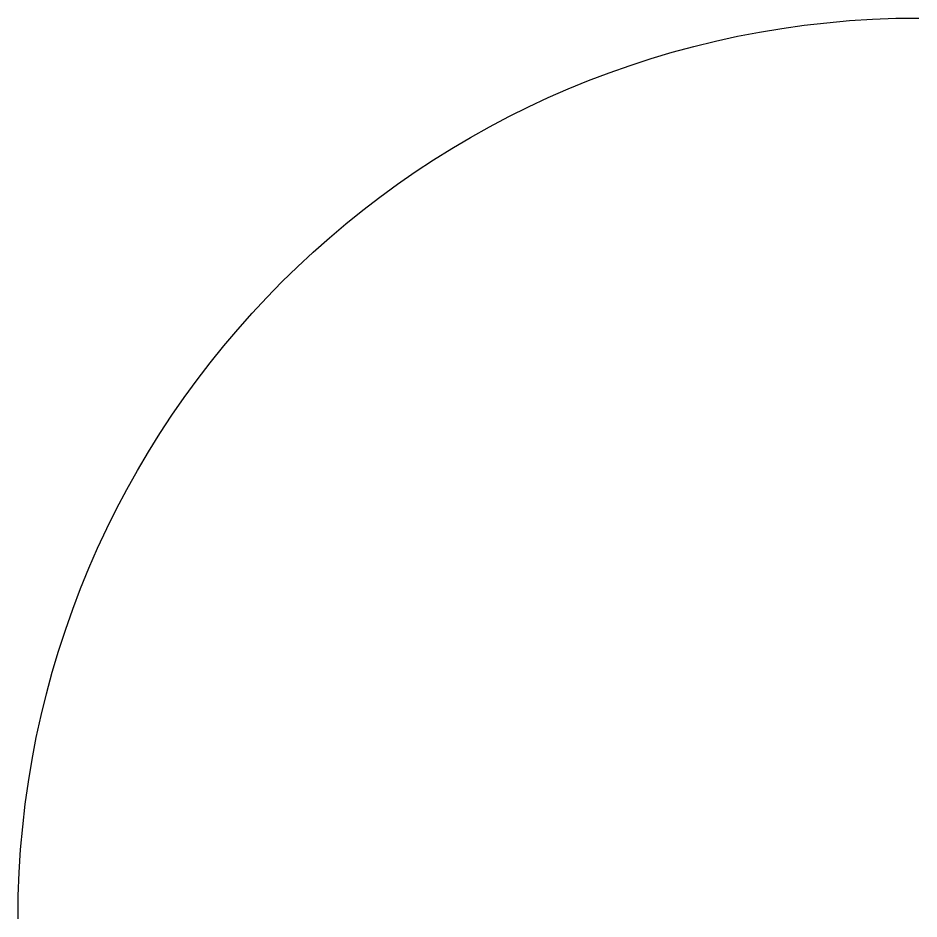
# Model space of a CAD drawing. Header units: millimetres. Extents: x 85 to 90, y 0 to 5.
import ezdxf

# ---------------------------------------------------------------- set-up
doc = ezdxf.new("R2010")
doc.units = ezdxf.units.MM

# ---------------------------------------------------------------- blocks, each defined once
blk = doc.blocks.new('B')
at = {"extrusion": (0, 0, -1)}
blk.add_arc((10, 0), 5, 0, 90, dxfattribs=at)

msp = doc.modelspace()

# ---------------------------------------------------------------- block references
msp.add_blockref('B', (100, 0))

doc.saveas('drawing.dxf')
